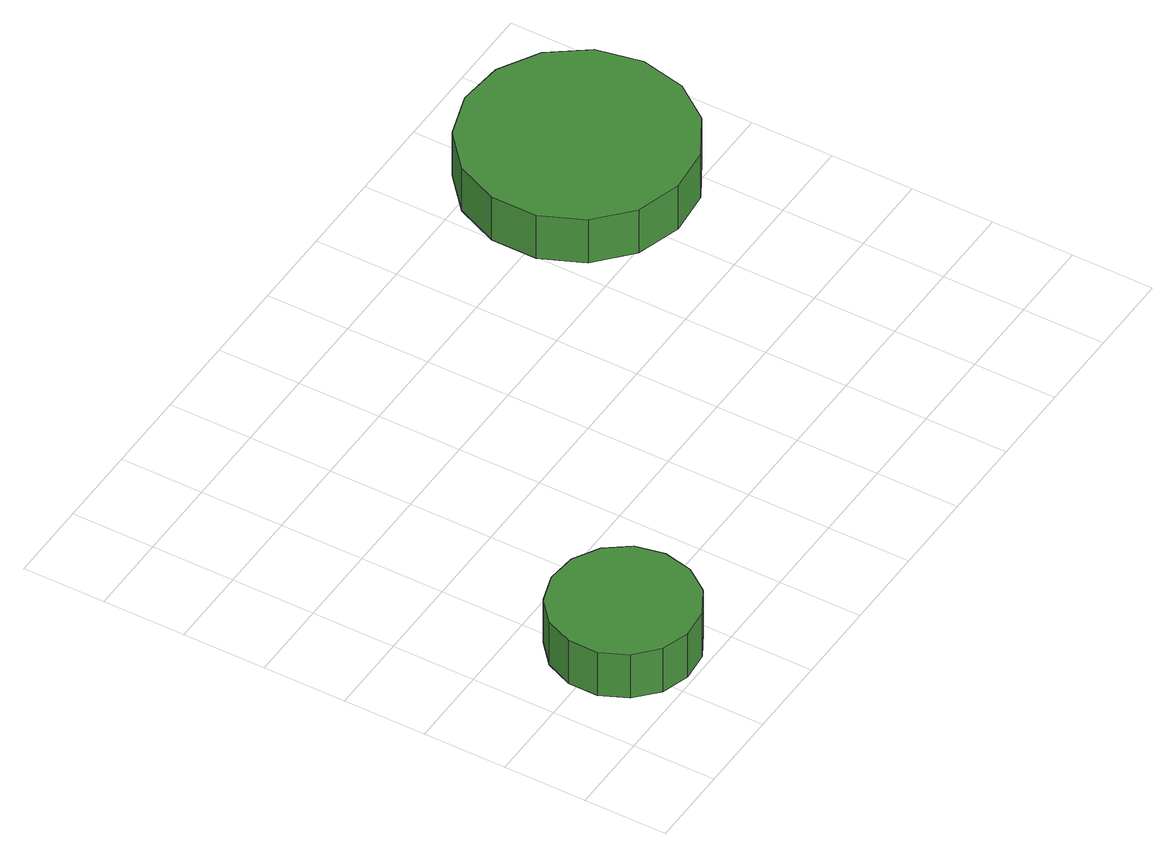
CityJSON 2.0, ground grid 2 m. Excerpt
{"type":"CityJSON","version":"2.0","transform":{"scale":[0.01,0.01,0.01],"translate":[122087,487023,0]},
"CityObjects":{
"tree1":{"type":"SolitaryVegetationObject","attributes":{"function":"something"},"geometry":[{"type":"MultiSurface","lod":"1","boundaries":[[[0,1,2,3,4,5,6,7,8,9,10,11,12,13,14]],[[15,16,17,18,19,20,21,22,23,24,25,26,27,28,29]],[[0,29,28,1]],[[1,28,27,2]],[[2,27,26,3]],[[3,26,25,4]],[[4,25,24,5]],[[5,24,23,6]],[[6,23,22,7]],[[7,22,21,8]],[[8,21,20,9]],[[9,20,19,10]],[[10,19,18,11]],[[11,18,17,12]],[[12,17,16,13]],[[13,16,15,14]],[[14,15,29,0]]]}]},
"tree2":{"type":"SolitaryVegetationObject","attributes":{"function":"something"},"geometry":[{"type":"MultiSurface","lod":"1","boundaries":[[[30,31,32,33,34,35,36,37,38,39,40,41,42,43,44]],[[45,46,47,48,49,50,51,52,53,54,55,56,57,58,59]],[[30,59,58,31]],[[31,58,57,32]],[[32,57,56,33]],[[33,56,55,34]],[[34,55,54,35]],[[35,54,53,36]],[[36,53,52,37]],[[37,52,51,38]],[[38,51,50,39]],[[39,50,49,40]],[[40,49,48,41]],[[41,48,47,42]],[[42,47,46,43]],[[43,46,45,44]],[[44,45,59,30]]]}]}
},
"vertices":[
[436,185,188],[421,255,188],[379,312,188],[317,348,188],[246,355,188],[178,333,188],[125,286,188],[96,220,188],[96,149,188],[125,84,188],[178,36,188],[246,14,188],[317,21,188],[379,57,188],[421,115,188],[421,115,63],[379,57,63],[317,21,63],[246,14,63],[178,36,63],[125,84,63],[96,149,63],[96,220,63],[125,286,63],[178,333,63],[246,355,63],[317,348,63],[379,312,63],[421,255,63],[436,185,63],
[1723,1022,196],[1700,1132,196],[1634,1222,196],[1537,1278,196],[1427,1289,196],[1320,1255,196],[1237,1180,196],[1192,1078,196],[1192,967,196],[1237,865,196],[1320,790,196],[1427,756,196],[1537,767,196],[1634,823,196],[1700,913,196],[1700,913,71],[1634,823,71],[1537,767,71],[1427,756,71],[1320,790,71],[1237,865,71],[1192,967,71],[1192,1078,71],[1237,1180,71],[1320,1255,71],[1427,1289,71],[1537,1278,71],[1634,1222,71],[1700,1132,71],[1723,1022,71]
]}
